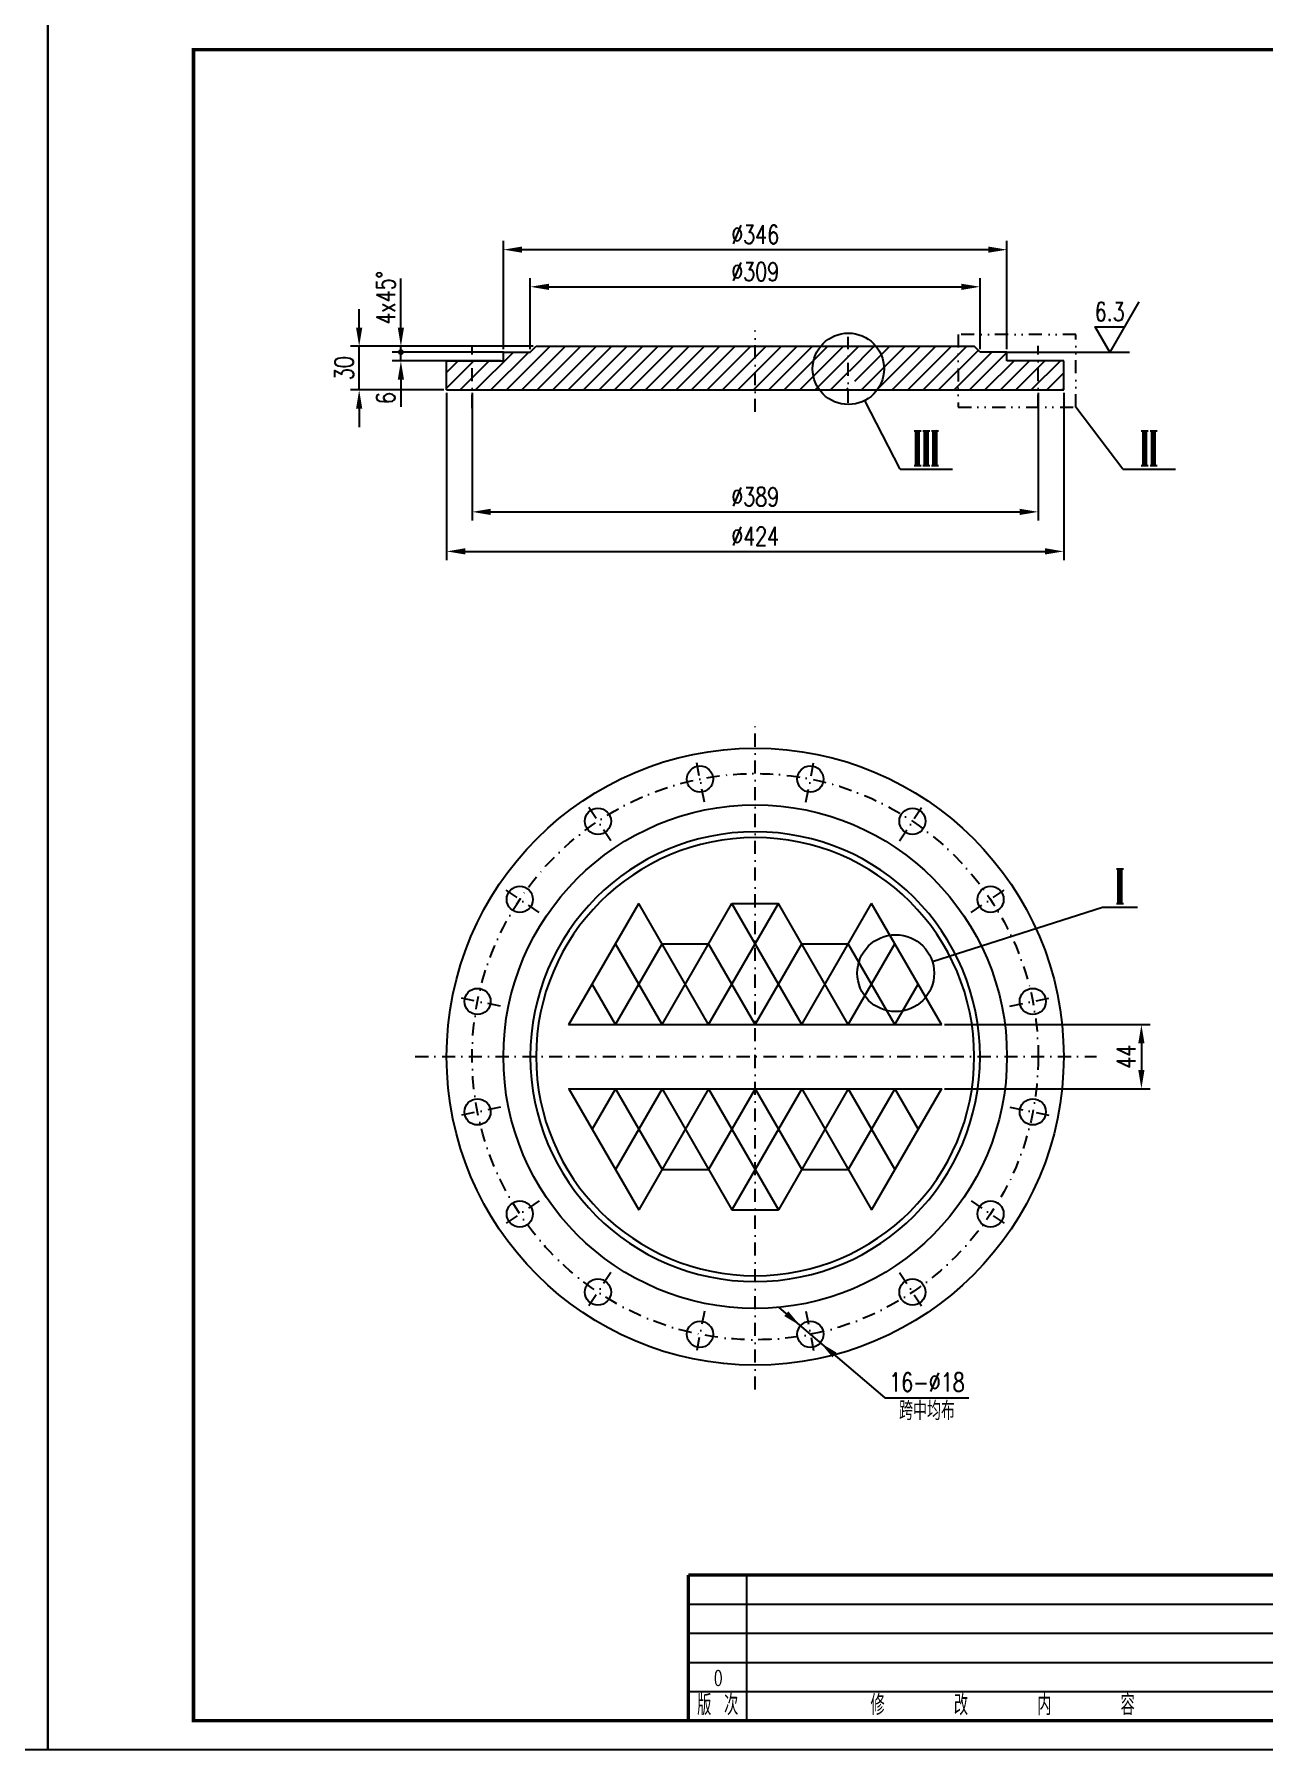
# Model space of a CAD drawing. Extents: x 2423 to 4272, y 1058 to 1658.
# Drawn here: x 3849.3 to 4060.4, y 1064 to 1358.6 of the extents above; entities that cross this region are included whole.
import ezdxf
from ezdxf.enums import TextEntityAlignment as Align

# ---------------------------------------------------------------- set-up
doc = ezdxf.new("R2010")
doc.units = 0
doc.header["$LTSCALE"] = 9
doc.header["$MEASUREMENT"] = 0
doc.linetypes.add('DASHDOT2', pattern=[0.5, 0.25, -0.125, 0, -0.125])
doc.linetypes.add('DIVIDE2', pattern=[0.625, 0.25, -0.125, 0, -0.125, 0, -0.125])
doc.layers.get('0').update_dxf_attribs({"linetype": 'CONTINUOUS'})
doc.layers.get('DEFPOINTS').update_dxf_attribs({"linetype": 'CONTINUOUS'})
doc.layers.add('1', color=2, linetype='CONTINUOUS')
doc.layers.add('2', color=1, linetype='CONTINUOUS')
doc.styles.add('HZ', font='txt', dxfattribs={"width": 0.75, "bigfont": 'hztxt'})
doc.styles.get("Standard").update_dxf_attribs({"font": 'simplex', "width": 0.75, "bigfont": 'hztxt'})
doc.dimstyles.get("Standard").update_dxf_attribs({"dimtxt": 0.18, "dimasz": 0.18, "dimexe": 0.18, "dimexo": 0.0625, "dimgap": 0.09, "dimtad": 0, "dimtih": 1, "dimtoh": 1, "dimdec": 4, "dimzin": 0, "dimdsep": 46, "dimtxsty": 'Standard', "dimcen": 0.09, "dimadec": 0, "dimazin": 0, "dimtfac": 1, "dimtdec": 4, "dimtofl": 0, "dimtmove": 0, "dimatfit": 3, "dimfxl": 0, "dimtolj": 1, "dimtzin": 0, "dimarcsym": 0})

# ---------------------------------------------------------------- blocks, each defined once
blk = doc.blocks.new('*D41')
at = {"color": 0, "linetype": 'ByBlock'}
for p, q in [((3022.92, 2421.12), (3058.26, 2421.12)), ((3056.76, 2417.92), (3056.76, 2413.32)), ((3022.92, 2410.12), (3058.26, 2410.12))]:
    blk.add_line(p, q, dxfattribs=at)
for points in [[(3056.22, 2417.92), (3057.29, 2417.92), (3056.76, 2421.12)], [(3056.22, 2413.32), (3057.29, 2413.32), (3056.76, 2410.12)]]:
    blk.add_solid(points, dxfattribs=at)
at = {"layer": 'DEFPOINTS', "color": 0, "linetype": 'ByBlock'}
for p in [(3022.42, 2421.12), (3022.42, 2410.12), (3056.76, 2410.12)]:
    blk.add_point(p, dxfattribs=at)
at = {"color": 0, "linetype": 'ByBlock', "insert": (3054.16, 2415.62), "char_height": 3.2, "attachment_point": 5, "rotation": 90, "style": 'HZ'}
blk.add_mtext('\\A1;44', dxfattribs=at)
blk = doc.blocks.new('*D38')
at = {"color": 0, "linetype": 'ByBlock'}
for p, q in [((2947.17, 2537.13), (2947.17, 2555.74)), ((3033.67, 2537.13), (3033.67, 2555.74)), ((2950.37, 2554.24), (3030.47, 2554.24))]:
    blk.add_line(p, q, dxfattribs=at)
for points in [[(2950.37, 2554.77), (2950.37, 2553.71), (2947.17, 2554.24)], [(3030.47, 2554.77), (3030.47, 2553.71), (3033.67, 2554.24)]]:
    blk.add_solid(points, dxfattribs=at)
at = {"layer": 'DEFPOINTS', "color": 0, "linetype": 'ByBlock'}
for p in [(3033.67, 2554.24), (2947.17, 2536.63), (3033.67, 2536.63)]:
    blk.add_point(p, dxfattribs=at)
at = {"color": 0, "linetype": 'ByBlock', "insert": (2990.42, 2556.84), "char_height": 3.2, "attachment_point": 5, "style": 'HZ'}
blk.add_mtext('\\A1;∅346', dxfattribs=at)
blk = doc.blocks.new('*D37')
at = {"color": 0, "linetype": 'ByBlock'}
for p, q in [((2951.79, 2537.13), (2951.79, 2549.36)), ((3029.04, 2537.13), (3029.04, 2549.36)), ((2954.99, 2547.86), (3025.84, 2547.86))]:
    blk.add_line(p, q, dxfattribs=at)
for points in [[(2954.99, 2548.39), (2954.99, 2547.32), (2951.79, 2547.86)], [(3025.84, 2548.39), (3025.84, 2547.32), (3029.04, 2547.86)]]:
    blk.add_solid(points, dxfattribs=at)
at = {"layer": 'DEFPOINTS', "color": 0, "linetype": 'ByBlock'}
for p in [(3029.04, 2547.86), (2951.79, 2536.63), (3029.04, 2536.63)]:
    blk.add_point(p, dxfattribs=at)
at = {"color": 0, "linetype": 'ByBlock', "insert": (2990.42, 2550.46), "char_height": 3.2, "attachment_point": 5, "style": 'HZ'}
blk.add_mtext('\\A1;∅309', dxfattribs=at)
blk = doc.blocks.new('*D40')
at = {"color": 0, "linetype": 'ByBlock'}
for p, q in [((2937.42, 2529.63), (2937.42, 2500.91)), ((3043.42, 2529.63), (3043.42, 2500.91)), ((2940.62, 2502.41), (3040.22, 2502.41))]:
    blk.add_line(p, q, dxfattribs=at)
for points in [[(2940.62, 2502.95), (2940.62, 2501.88), (2937.42, 2502.41)], [(3040.22, 2502.95), (3040.22, 2501.88), (3043.42, 2502.41)]]:
    blk.add_solid(points, dxfattribs=at)
at = {"layer": 'DEFPOINTS', "color": 0, "linetype": 'ByBlock'}
for p in [(2937.42, 2530.13), (3043.42, 2530.13), (3043.42, 2502.41)]:
    blk.add_point(p, dxfattribs=at)
at = {"color": 0, "linetype": 'ByBlock', "insert": (2990.42, 2505.01), "char_height": 3.2, "attachment_point": 5, "style": 'HZ'}
blk.add_mtext('\\A1;∅424', dxfattribs=at)
blk = doc.blocks.new('*D39')
at = {"color": 0, "linetype": 'ByBlock'}
for p, q in [((2941.79, 2529.63), (2941.79, 2507.7)), ((3039.04, 2529.63), (3039.04, 2507.7)), ((2944.99, 2509.2), (3035.84, 2509.2))]:
    blk.add_line(p, q, dxfattribs=at)
for points in [[(2944.99, 2509.73), (2944.99, 2508.66), (2941.79, 2509.2)], [(3035.84, 2509.73), (3035.84, 2508.66), (3039.04, 2509.2)]]:
    blk.add_solid(points, dxfattribs=at)
at = {"layer": 'DEFPOINTS', "color": 0, "linetype": 'ByBlock'}
for p in [(2941.79, 2530.13), (3039.04, 2530.13), (3039.04, 2509.2)]:
    blk.add_point(p, dxfattribs=at)
at = {"color": 0, "linetype": 'ByBlock', "insert": (2990.42, 2511.8), "char_height": 3.2, "attachment_point": 5, "style": 'HZ'}
blk.add_mtext('\\A1;∅389', dxfattribs=at)

msp = doc.modelspace()

# ---------------------------------------------------------------- hatches: boundary and pattern name
at = {"layer": '1'}
h = msp.add_hatch(dxfattribs=at)
h.set_pattern_fill('ANSI31', color=256, scale=15, style=0)
h.set_pattern_definition([(45, (363.415, -1232.6081), (-1.3258252, 1.3258252), [])])
h.paths.add_polyline_path([(3920.077, 1297.526), (3924.452, 1297.526), (3924.452, 1302.526), (3920.077, 1302.526)])
h.paths.add_polyline_path([(3956.988, 1297.526, -0.1048404), (3956.603, 1299.34, -1), (3965.543, 1299.34, -0.1048404), (3965.158, 1297.526), (3973.077, 1297.526), (3973.077, 1305.026), (3935.452, 1305.026), (3934.452, 1304.026), (3929.827, 1304.026), (3929.827, 1302.526), (3924.452, 1302.526), (3924.452, 1297.526)])
h.paths.add_polyline_path([(3965.158, 1297.526, 0.1048404), (3965.543, 1299.34, 1), (3956.603, 1299.34, 0.1048404), (3956.988, 1297.526)], flags=17)
h.paths.add_polyline_path([(3984.146, 1297.526, -0.1601372), (3982.95, 1301.164, -0.1720365), (3984.32, 1305.026), (3973.077, 1305.026), (3973.077, 1297.526)])
h.paths.add_polyline_path([(3989.077, 1305.026), (3984.32, 1305.026, 0.1720365), (3982.95, 1301.164, 0.1601372), (3984.146, 1297.526), (3989.077, 1297.526)])
h.paths.add_polyline_path([(3995.213, 1301.164, 0.1720365), (3993.843, 1305.026), (3989.077, 1305.026), (3989.077, 1301.173), (3990.957, 1297.526), (3994.017, 1297.526, 0.1601372)])
h.paths.add_polyline_path([(4007.972, 1297.526), (4007.972, 1305.026), (3993.843, 1305.026, -0.1720365), (3995.213, 1301.164, -0.1601372), (3994.017, 1297.526)])
h.paths.add_polyline_path([(4007.972, 1297.526), (4021.702, 1297.526), (4021.702, 1302.526), (4016.327, 1302.526), (4016.327, 1304.026), (4011.702, 1304.026), (4010.702, 1305.026), (4007.972, 1305.026)])
h.paths.add_polyline_path([(4026.077, 1297.526), (4026.077, 1302.526), (4021.702, 1302.526), (4021.702, 1297.526)])
h = msp.add_hatch(dxfattribs=at)
h.set_pattern_fill('ANSI37', color=256, style=0)
h.set_pattern_definition([(45, (12585.94934, -1006.63878), (-0.0883883476, 0.0883883476), []), (135, (12585.94934, -1006.63878), (-0.0883883476, -0.0883883476), [])])
h.paths.add_polyline_path([(4004.266, 1290.529), (4003.666, 1290.529), (4003.666, 1284.529), (4004.266, 1284.529)])
h.paths.add_polyline_path([(4002.766, 1290.529), (4002.166, 1290.529), (4002.166, 1284.529), (4002.766, 1284.529)])
h.paths.add_polyline_path([(4000.666, 1284.529), (4001.266, 1284.529), (4001.266, 1290.529), (4000.666, 1290.529)])
h = msp.add_hatch(dxfattribs=at)
h.set_pattern_fill('ANSI37', color=256, style=0)
h.set_pattern_definition([(45, (12589.30154, -1006.63878), (-0.0883883476, 0.0883883476), []), (135, (12589.30154, -1006.63878), (-0.0883883476, -0.0883883476), [])])
h.paths.add_polyline_path([(4039.701, 1284.529), (4040.301, 1284.529), (4040.301, 1290.529), (4039.701, 1290.529)])
h.paths.add_polyline_path([(4041.201, 1284.529), (4041.801, 1284.529), (4041.801, 1290.529), (4041.201, 1290.529)])
h = msp.add_hatch(dxfattribs=at)
h.set_pattern_fill('ANSI37', color=256, style=0)
h.set_pattern_definition([(45, (12593.56831, -1053.74034), (-0.0883883476, 0.0883883476), []), (135, (12593.56831, -1053.74034), (-0.0883883476, -0.0883883476), [])])
h.paths.add_polyline_path([(4035.438, 1209.293), (4036.038, 1209.293), (4036.038, 1215.293), (4035.438, 1215.293)])

# ---------------------------------------------------------------- linework, layer by layer
at = {"color": 0, "linetype": 'ByBlock'}
for p, q in [((3912.219, 1308.226), (3912.219, 1316.688)), ((3905.051, 1308.226), (3905.051, 1311.426)), ((3934.952, 1305.026), (3903.551, 1305.026)), ((3934.952, 1305.026), (3910.719, 1305.026)), ((3929.327, 1302.526), (3910.719, 1302.526)), ((3912.219, 1302.526), (3912.219, 1305.026)), ((3919.577, 1297.526), (3903.551, 1297.526)), ((3912.219, 1299.326), (3912.219, 1294.646)), ((3905.051, 1294.326), (3905.051, 1291.126)), ((3977.144, 1139.954), (3995.334, 1124.406)), ((3982.473, 1135.322), (3982.653, 1135.322)), ((3982.563, 1135.232), (3982.563, 1135.412))]:
    msp.add_line(p, q, dxfattribs=at)
for points in [[(3904.517, 1308.226), (3905.584, 1308.226), (3905.051, 1305.026)], [(3911.686, 1308.226), (3912.752, 1308.226), (3912.219, 1305.026)], [(3911.686, 1299.326), (3912.752, 1299.326), (3912.219, 1302.526)], [(3904.517, 1294.326), (3905.584, 1294.326), (3905.051, 1297.526)], [(3978.767, 1139.268), (3978.074, 1138.458), (3980.853, 1136.784)], [(3987.052, 1132.186), (3986.359, 1131.375), (3984.273, 1133.86)]]:
    msp.add_solid(points, dxfattribs=at)
at = {"layer": '1', "linetype": 'DASHDOT2'}
for p, q in [((3973.077, 1293.754), (3973.077, 1307.733)), ((3989.077, 1295.347), (3989.077, 1306.672)), ((3924.452, 1294.417), (3924.452, 1305.102)), ((4021.702, 1294.417), (4021.702, 1305.102)), ((3973.077, 1125.851), (3973.077, 1240.073)), ((3964.376, 1226.755), (3962.904, 1234.156)), ((3981.778, 1226.755), (3983.25, 1234.156)), ((3948.299, 1220.096), (3944.106, 1226.37)), ((3997.855, 1220.096), (4002.047, 1226.37)), ((3935.994, 1207.791), (3929.72, 1211.983)), ((4010.16, 1207.791), (4016.434, 1211.983)), ((3929.334, 1191.713), (3921.933, 1193.185)), ((4016.819, 1191.713), (4024.22, 1193.185)), ((3914.691, 1183.012), (4031.689, 1183.012)), ((3929.334, 1174.312), (3921.933, 1172.839)), ((4016.819, 1174.312), (4024.22, 1172.839)), ((3935.994, 1158.234), (3929.72, 1154.042)), ((4010.16, 1158.234), (4016.434, 1154.042)), ((3948.299, 1145.929), (3944.106, 1139.655)), ((3997.855, 1145.929), (4002.047, 1139.655)), ((3964.376, 1139.27), (3962.904, 1131.869)), ((3981.778, 1139.27), (3983.25, 1131.869))]:
    msp.add_line(p, q, dxfattribs=at)
at = {"layer": '1'}
for p, q in [((3905.051, 1297.526), (3905.051, 1305.026)), ((3929.827, 1304.026), (3910.731, 1304.026)), ((4016.327, 1304.026), (4037.383, 1304.026)), ((3997.966, 1283.929), (3991.891, 1295.714)), ((4036.251, 1283.929), (4028.157, 1294.576)), ((4000.366, 1290.529), (4001.566, 1290.529)), ((4000.666, 1284.529), (4000.666, 1290.529)), ((4001.266, 1284.529), (4001.266, 1290.529)), ((4001.866, 1290.529), (4003.066, 1290.529)), ((4002.166, 1284.529), (4002.166, 1290.529)), ((4002.766, 1284.529), (4002.766, 1290.529)), ((4003.366, 1290.529), (4004.566, 1290.529)), ((4003.666, 1284.529), (4003.666, 1290.529)), ((4004.266, 1284.529), (4004.266, 1290.529)), ((4039.401, 1290.529), (4040.601, 1290.529)), ((4039.701, 1284.529), (4039.701, 1290.529)), ((4040.301, 1284.529), (4040.301, 1290.529)), ((4040.901, 1290.529), (4042.101, 1290.529)), ((4041.201, 1284.529), (4041.201, 1290.529)), ((4041.801, 1284.529), (4041.801, 1290.529)), ((3997.966, 1283.929), (4006.966, 1283.929)), ((4000.366, 1284.529), (4001.566, 1284.529)), ((4001.866, 1284.529), (4003.066, 1284.529)), ((4003.366, 1284.529), (4004.566, 1284.529)), ((4036.251, 1283.929), (4045.251, 1283.929)), ((4039.401, 1284.529), (4040.601, 1284.529)), ((4040.901, 1284.529), (4042.101, 1284.529)), ((4035.138, 1215.293), (4036.338, 1215.293)), ((4035.438, 1209.293), (4035.438, 1215.293)), ((4036.038, 1209.293), (4036.038, 1215.293)), ((3941.077, 1188.512), (3953.077, 1209.297)), ((3965.077, 1188.512), (3953.077, 1209.297)), ((3957.077, 1188.512), (3969.077, 1209.297)), ((3965.077, 1188.512), (3977.077, 1209.297)), ((3969.077, 1209.297), (3977.077, 1209.297)), ((3981.077, 1188.512), (3969.077, 1209.297)), ((3989.077, 1188.512), (3977.077, 1209.297)), ((3981.077, 1188.512), (3993.077, 1209.297)), ((4005.077, 1188.512), (3993.077, 1209.297)), ((4003.509, 1199.363), (4032.738, 1208.693)), ((4032.738, 1208.693), (4038.738, 1208.693)), ((4035.138, 1209.293), (4036.338, 1209.293)), ((3949.077, 1188.512), (3957.077, 1202.369)), ((3957.077, 1188.512), (3949.077, 1202.369)), ((3957.077, 1202.369), (3965.077, 1202.369)), ((3973.077, 1188.512), (3965.077, 1202.369)), ((3973.077, 1188.512), (3981.077, 1202.369)), ((3981.077, 1202.369), (3989.077, 1202.369)), ((3997.077, 1188.512), (3989.077, 1202.369)), ((3989.077, 1188.512), (3997.077, 1202.369)), ((3949.077, 1188.512), (3945.077, 1195.441)), ((3997.077, 1188.512), (4001.077, 1195.441)), ((3941.077, 1188.512), (4005.077, 1188.512)), ((3941.077, 1177.512), (4005.077, 1177.512)), ((3941.077, 1177.512), (3953.077, 1156.728)), ((3949.077, 1177.512), (3945.077, 1170.584)), ((3949.077, 1177.512), (3957.077, 1163.656)), ((3957.077, 1177.512), (3949.077, 1163.656)), ((3965.077, 1177.512), (3953.077, 1156.728)), ((3957.077, 1177.512), (3969.077, 1156.728)), ((3965.077, 1177.512), (3977.077, 1156.728)), ((3973.077, 1177.512), (3965.077, 1163.656)), ((3981.077, 1177.512), (3969.077, 1156.728)), ((3973.077, 1177.512), (3981.077, 1163.656)), ((3989.077, 1177.512), (3977.077, 1156.728)), ((3981.077, 1177.512), (3993.077, 1156.728)), ((3989.077, 1177.512), (3997.077, 1163.656)), ((3997.077, 1177.512), (3989.077, 1163.656)), ((4005.077, 1177.512), (3993.077, 1156.728)), ((3997.077, 1177.512), (4001.077, 1170.584)), ((3957.077, 1163.656), (3965.077, 1163.656)), ((3981.077, 1163.656), (3989.077, 1163.656)), ((3969.077, 1156.728), (3977.077, 1156.728)), ((3995.334, 1124.406), (4009.759, 1124.406))]:
    msp.add_line(p, q, dxfattribs=at)
at = {"layer": '1', "color": 2}
for p, q in [((3971.601, 1093.972), (3971.601, 1068.972)), ((3961.601, 1088.972), (4086.601, 1088.972)), ((3961.601, 1083.972), (4086.601, 1083.972)), ((3961.601, 1078.972), (4086.601, 1078.972)), ((3961.601, 1073.972), (4086.601, 1073.972))]:
    msp.add_line(p, q, dxfattribs=at)
at = {"layer": '1'}
for points in [[(3641.601, 1063.972), (3641.601, 1360.972), (3851.601, 1360.972), (3851.601, 1063.972)], [(3851.601, 1063.972), (3851.601, 1360.972), (4271.601, 1360.972), (4271.601, 1063.972)]]:
    msp.add_lwpolyline(points, close=True, dxfattribs=at)
msp.add_lwpolyline([(4038.972, 1312.686), (4033.972, 1304.026), (4031.472, 1308.356), (4036.472, 1308.356)], dxfattribs=at)
at = {"layer": '1', "linetype": 'DIVIDE2'}
msp.add_lwpolyline([(4007.972, 1294.576), (4028.157, 1294.576), (4028.157, 1307.049), (4007.972, 1307.049)], close=True, dxfattribs=at)
at = {"layer": '1', "const_width": 0.5}
msp.add_lwpolyline([(3911.969, 1304.026, 1), (3912.469, 1304.026, 1)], format="xyb", close=True, dxfattribs=at)
at = {"layer": '1'}
for centre, radius in [((3989.082, 1301.164), 6.131), ((3997.219, 1197.355), 6.603)]:
    msp.add_circle(centre, radius, dxfattribs=at)
at = {"layer": '1', "linetype": 'DASHDOT2'}
msp.add_circle((3973.077, 1183.012), 48.625, dxfattribs=at)
at = {"layer": '2'}
for p, q in [((3920.077, 1297.526), (3920.077, 1302.526)), ((3920.077, 1302.526), (3929.827, 1302.526)), ((3929.827, 1304.026), (3934.452, 1304.026)), ((3929.827, 1302.526), (3929.827, 1304.026)), ((3934.452, 1304.026), (3935.452, 1305.026)), ((3935.452, 1305.026), (4010.702, 1305.026)), ((4011.702, 1304.026), (4010.702, 1305.026)), ((4016.327, 1304.026), (4011.702, 1304.026)), ((4016.327, 1302.526), (4016.327, 1304.026)), ((4026.077, 1302.526), (4016.327, 1302.526)), ((4026.077, 1297.526), (4026.077, 1302.526)), ((3920.077, 1297.526), (4026.077, 1297.526)), ((3961.601, 1068.972), (4086.601, 1068.972))]:
    msp.add_line(p, q, dxfattribs=at)
at = {"layer": '2', "const_width": 0.6}
msp.add_lwpolyline([(3876.601, 1068.972), (3876.601, 1355.972), (4266.601, 1355.972), (4266.601, 1068.972)], close=True, dxfattribs=at)
at = {"layer": '2'}
for points, const_width in [([(3941.077, 1188.512), (4005.077, 1188.512), (3993.077, 1209.297), (3989.077, 1202.369), (3981.077, 1202.369), (3977.077, 1209.297), (3969.077, 1209.297), (3965.077, 1202.369), (3957.077, 1202.369), (3953.077, 1209.297), (3941.077, 1188.512)], 0.2), ([(3941.077, 1177.512), (4005.077, 1177.512), (3993.077, 1156.728), (3989.077, 1163.656), (3981.077, 1163.656), (3977.077, 1156.728), (3969.077, 1156.728), (3965.077, 1163.656), (3957.077, 1163.656), (3953.077, 1156.728), (3941.077, 1177.512)], 0.2), ([(3961.601, 1093.972), (4086.601, 1093.972)], 0.6), ([(3961.601, 1093.972), (3961.601, 1068.972)], 0.6)]:
    msp.add_lwpolyline(points, dxfattribs=dict(at, const_width=const_width))
for centre, radius in [((3973.077, 1183.012), 53), ((3963.59, 1230.703), 2.25), ((3982.563, 1230.703), 2.25), ((3973.077, 1183.012), 43.25), ((3946.062, 1223.443), 2.25), ((4000.091, 1223.443), 2.25), ((3932.647, 1210.027), 2.25), ((4013.507, 1210.027), 2.25), ((3925.386, 1192.499), 2.25), ((4020.767, 1192.499), 2.25), ((3925.386, 1173.526), 2.25), ((4020.767, 1173.526), 2.25), ((3932.647, 1155.998), 2.25), ((4013.507, 1155.998), 2.25), ((3946.062, 1142.582), 2.25), ((4000.091, 1142.582), 2.25), ((3963.59, 1135.322), 2.25), ((3982.563, 1135.322), 2.25)]:
    msp.add_circle(centre, radius, dxfattribs=at)
for radius, start, end in [(38.625, 0, 180), (37.625, 0, 180), (38.625, 180, 0), (37.625, 180, 0)]:
    msp.add_arc((3973.077, 1183.012), radius, start, end, dxfattribs=at)
at = {"layer": 'DEFPOINTS', "color": 0, "linetype": 'ByBlock'}
for p in [(3912.219, 1305.026), (3929.827, 1302.526), (3935.452, 1305.026), (3935.452, 1305.026), (3905.051, 1297.526), (3920.077, 1297.526), (3980.853, 1136.784), (3984.273, 1133.86)]:
    msp.add_point(p, dxfattribs=at)

# ---------------------------------------------------------------- texts
at = {"color": 0, "linetype": 'ByBlock', "char_height": 3.2, "attachment_point": 5, "rotation": 90, "style": 'HZ'}
for s, insert in [('4x45%%d', (3909.619, 1313.359)), ('\\A1;30', (3902.451, 1301.276)), ('6', (3909.619, 1296.139))]:
    msp.add_mtext(s, dxfattribs=dict(at, insert=insert))
at = {"color": 0, "linetype": 'ByBlock', "char_height": 3.2, "attachment_point": 5, "style": 'HZ'}
for s, insert in [('16-%%c18', (4002.593, 1127.091)), ('跨中均布', (4002.593, 1122.181))]:
    msp.add_mtext(s, dxfattribs=dict(at, insert=insert))
at = {"layer": '1', "style": 'HZ', "width": 0.75}
msp.add_text('6.3', height=3.2, dxfattribs=at).set_placement((4033.972, 1309.377), align=Align.CENTER)
at = {"layer": '1', "color": 2, "style": 'HZ', "width": 0.7}
for s, height, p in [('0', 2.566, (3965.956, 1074.99)), ('版 次', 3.5, (3963.107, 1069.908)), ('修     改     内     容', 3.5, (3992.888, 1069.908))]:
    msp.add_text(s, height=height, dxfattribs=at).set_placement(p)

# ---------------------------------------------------------------- dimensions: what is measured, and where the dimension line sits
at = {"layer": '1'}
for base, p1, p2, text, picture, middle in [((4016.327, 1321.632), (3929.827, 1304.026), (4016.327, 1304.026), '%%c346', '*D38', (3973.077, 1324.232)), ((4011.702, 1315.248), (3934.452, 1304.026), (4011.702, 1304.026), '%%c309', '*D37', (3973.077, 1317.848)), ((4026.077, 1269.804), (3920.077, 1297.526), (4026.077, 1297.526), '%%c424', '*D40', (3973.077, 1272.404)), ((4021.702, 1276.587), (3924.452, 1297.526), (4021.702, 1297.526), '%%c389', '*D39', (3973.077, 1279.187))]:
    dim = msp.add_linear_dim(base=base, p1=p1, p2=p2, text=text, dimstyle='Standard', override={"dimtxt": 3.2, "dimasz": 3.2, "dimexe": 1.5, "dimexo": 0.5, "dimgap": 1, "dimtad": 1, "dimtih": 0, "dimtoh": 0, "dimdec": 2, "dimtxsty": 'HZ', "dimtdec": 2, "dimtmove": 2}, dxfattribs=at)
    dim.commit()
    dim.dimension.update_dxf_attribs({"geometry": picture, "text_midpoint": middle, "insert": (982.659, -1232.608)})
dim = msp.add_linear_dim(base=(4039.415, 1177.512), p1=(4005.077, 1188.512), p2=(4005.077, 1177.512), angle=90, text='44', dimstyle='Standard', override={"dimtxt": 3.2, "dimasz": 3.2, "dimexe": 1.5, "dimexo": 0.5, "dimgap": 1, "dimtad": 1, "dimtih": 0, "dimtoh": 0, "dimdec": 2, "dimtxsty": 'HZ', "dimtdec": 2, "dimtmove": 2}, dxfattribs=at)
dim.commit()
dim.dimension.update_dxf_attribs({"geometry": '*D41', "text_midpoint": (4036.815, 1183.012), "insert": (982.659, -1232.608)})

doc.saveas('drawing.dxf')
